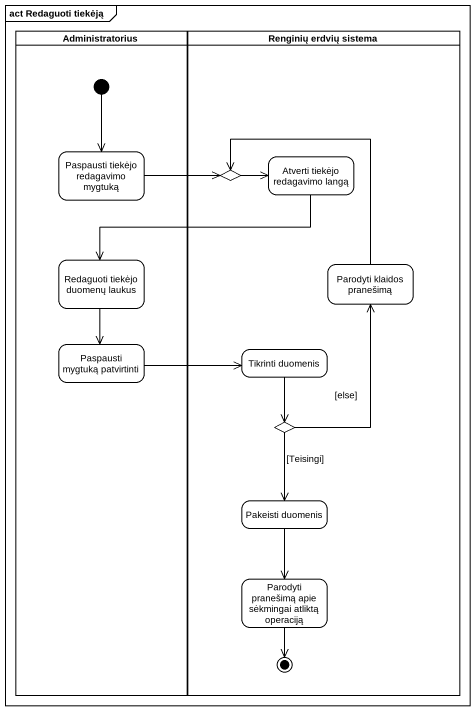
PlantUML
@startuml
mainframe act Redaguoti tiekėją
hide empty description
state Administratorius <<partition>> {
  state "Paspausti tiekėjo redagavimo mygtuką" as Paspausti_tiekėjo
  state "Redaguoti tiekėjo duomenų laukus" as Redaguoti_tiekėjo_duomenų
  state "Paspausti mygtuką patvirtinti" as Paspausti_mygtuką
  [*] --> Paspausti_tiekėjo
}
state "Renginių erdvių sistema" as Renginių_erdvių_sistema <<partition>> {
  state choice1 <<choice>>
  state "Atverti tiekėjo redagavimo langą" as Atverti_tiekėjo_redagavimo
  state "Parodyti klaidos pranešimą" as Parodyti_klaidos_pranešimą
  state "Tikrinti duomenis" as Tikrinti_duomenis
  state choice2 <<choice>>
  state "Pakeisti duomenis" as Pakeisti_duomenis
  state "Parodyti pranešimą apie sėkmingai atliktą operaciją" as Parodyti_pranešimą_apie
  Parodyti_pranešimą_apie --> [*]
}
Paspausti_tiekėjo -right-> choice1
choice1 -right-> Atverti_tiekėjo_redagavimo
Atverti_tiekėjo_redagavimo -left-> Redaguoti_tiekėjo_duomenų
Redaguoti_tiekėjo_duomenų --> Paspausti_mygtuką
Parodyti_klaidos_pranešimą -up-> choice1
Paspausti_mygtuką -right-> Tikrinti_duomenis
Tikrinti_duomenis --> choice2
choice2 -up-> Parodyti_klaidos_pranešimą : [else]
choice2 --> Pakeisti_duomenis : [Teisingi]
Pakeisti_duomenis --> Parodyti_pranešimą_apie
@enduml
